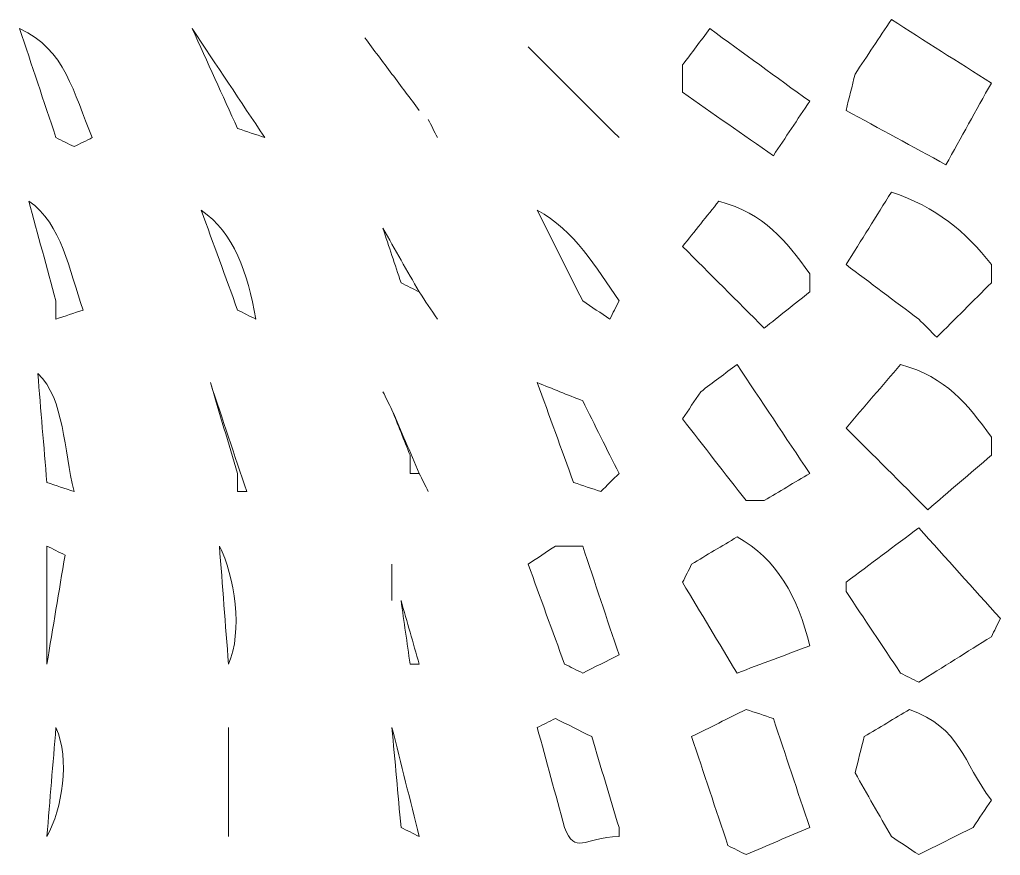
# Model space of a CAD drawing. Extents: x 69 to 542, y -750 to -43.
# Drawn here: x 73.9 to 181.9, y -308.4 to -216.3 of the extents above; entities that cross this region are included whole.
import ezdxf

# ---------------------------------------------------------------- set-up
doc = ezdxf.new("R2010")
doc.units = 0
doc.header["$MEASUREMENT"] = 0
doc.layers.add('Layer 1', color=7, linetype='Continuous', lineweight=0)

msp = doc.modelspace()

# ---------------------------------------------------------------- linework, layer by layer
at = {"layer": 'Layer 1', "color": 240, "lineweight": 18, "true_color": 0xed1c24}
for points, knots in [([(169.94, -216.33), (173.6, -218.67), (177.27, -221), (180.94, -223.33), (179.27, -226.33), (177.6, -229.33), (175.94, -232.33), (172.27, -230.33), (168.6, -228.33), (164.94, -226.33), (165.27, -225), (165.6, -223.67), (165.94, -222.33), (167.27, -220.33), (168.6, -218.33), (169.94, -216.33)], [0, 0, 0, 0, 1, 1, 1, 2, 2, 2, 3, 3, 3, 4, 4, 4, 5, 5, 5, 5]), ([(169.94, -216.33), (173.6, -218.67), (177.27, -221), (180.94, -223.33), (179.27, -226.33), (177.6, -229.33), (175.94, -232.33), (172.27, -230.33), (168.6, -228.33), (164.94, -226.33), (165.27, -225), (165.6, -223.67), (165.94, -222.33), (167.27, -220.33), (168.6, -218.33), (169.94, -216.33)], [0, 0, 0, 0, 1, 1, 1, 2, 2, 2, 3, 3, 3, 4, 4, 4, 5, 5, 5, 5]), ([(169.94, -216.33), (173.6, -218.67), (177.27, -221), (180.94, -223.33), (179.27, -226.33), (177.6, -229.33), (175.94, -232.33), (172.27, -230.33), (168.6, -228.33), (164.94, -226.33), (165.27, -225), (165.6, -223.67), (165.94, -222.33), (167.27, -220.33), (168.6, -218.33), (169.94, -216.33)], [0, 0, 0, 0, 1, 1, 1, 2, 2, 2, 3, 3, 3, 4, 4, 4, 5, 5, 5, 5]), ([(73.94, -217.33), (78.99, -219.58), (79.84, -224.42), (81.94, -229.33), (81.27, -229.67), (80.6, -230), (79.94, -230.33), (79.27, -230), (78.6, -229.67), (77.94, -229.33), (76.6, -225.33), (75.27, -221.33), (73.94, -217.33)], [0, 0, 0, 0, 1, 1, 1, 2, 2, 2, 3, 3, 3, 4, 4, 4, 4]), ([(73.94, -217.33), (78.99, -219.58), (79.84, -224.42), (81.94, -229.33), (81.27, -229.67), (80.6, -230), (79.94, -230.33), (79.27, -230), (78.6, -229.67), (77.94, -229.33), (76.6, -225.33), (75.27, -221.33), (73.94, -217.33)], [0, 0, 0, 0, 1, 1, 1, 2, 2, 2, 3, 3, 3, 4, 4, 4, 4]), ([(73.94, -217.33), (78.99, -219.58), (79.84, -224.42), (81.94, -229.33), (81.27, -229.67), (80.6, -230), (79.94, -230.33), (79.27, -230), (78.6, -229.67), (77.94, -229.33), (76.6, -225.33), (75.27, -221.33), (73.94, -217.33)], [0, 0, 0, 0, 1, 1, 1, 2, 2, 2, 3, 3, 3, 4, 4, 4, 4]), ([(92.94, -217.33), (95.6, -221.33), (98.27, -225.33), (100.94, -229.33), (99.94, -229), (98.94, -228.67), (97.94, -228.33), (96.27, -224.67), (94.6, -221), (92.94, -217.33)], [0, 0, 0, 0, 1, 1, 1, 2, 2, 2, 3, 3, 3, 3]), ([(92.94, -217.33), (95.6, -221.33), (98.27, -225.33), (100.94, -229.33), (99.94, -229), (98.94, -228.67), (97.94, -228.33), (96.27, -224.67), (94.6, -221), (92.94, -217.33)], [0, 0, 0, 0, 1, 1, 1, 2, 2, 2, 3, 3, 3, 3]), ([(92.94, -217.33), (95.6, -221.33), (98.27, -225.33), (100.94, -229.33), (99.94, -229), (98.94, -228.67), (97.94, -228.33), (96.27, -224.67), (94.6, -221), (92.94, -217.33)], [0, 0, 0, 0, 1, 1, 1, 2, 2, 2, 3, 3, 3, 3]), ([(149.94, -217.33), (153.6, -220), (157.27, -222.67), (160.94, -225.33), (159.6, -227.33), (158.27, -229.33), (156.94, -231.33), (153.6, -229), (150.27, -226.67), (146.94, -224.33), (146.94, -223.33), (146.94, -222.33), (146.94, -221.33), (147.94, -220), (148.94, -218.67), (149.94, -217.33)], [0, 0, 0, 0, 1, 1, 1, 2, 2, 2, 3, 3, 3, 4, 4, 4, 5, 5, 5, 5]), ([(149.94, -217.33), (153.6, -220), (157.27, -222.67), (160.94, -225.33), (159.6, -227.33), (158.27, -229.33), (156.94, -231.33), (153.6, -229), (150.27, -226.67), (146.94, -224.33), (146.94, -223.33), (146.94, -222.33), (146.94, -221.33), (147.94, -220), (148.94, -218.67), (149.94, -217.33)], [0, 0, 0, 0, 1, 1, 1, 2, 2, 2, 3, 3, 3, 4, 4, 4, 5, 5, 5, 5]), ([(149.94, -217.33), (153.6, -220), (157.27, -222.67), (160.94, -225.33), (159.6, -227.33), (158.27, -229.33), (156.94, -231.33), (153.6, -229), (150.27, -226.67), (146.94, -224.33), (146.94, -223.33), (146.94, -222.33), (146.94, -221.33), (147.94, -220), (148.94, -218.67), (149.94, -217.33)], [0, 0, 0, 0, 1, 1, 1, 2, 2, 2, 3, 3, 3, 4, 4, 4, 5, 5, 5, 5]), ([(111.94, -218.33), (112.94, -219.67), (113.94, -221), (114.94, -222.33), (113.94, -221), (112.94, -219.67), (111.94, -218.33)], [0, 0, 0, 0, 1, 1, 1, 2, 2, 2, 2]), ([(111.94, -218.33), (112.94, -219.67), (113.94, -221), (114.94, -222.33), (113.94, -221), (112.94, -219.67), (111.94, -218.33)], [0, 0, 0, 0, 1, 1, 1, 2, 2, 2, 2]), ([(111.94, -218.33), (112.94, -219.67), (113.94, -221), (114.94, -222.33), (113.94, -221), (112.94, -219.67), (111.94, -218.33)], [0, 0, 0, 0, 1, 1, 1, 2, 2, 2, 2]), ([(129.94, -219.33), (133.27, -222.67), (136.6, -226), (139.94, -229.33), (136.6, -226), (133.27, -222.67), (129.94, -219.33)], [0, 0, 0, 0, 1, 1, 1, 2, 2, 2, 2]), ([(129.94, -219.33), (133.27, -222.67), (136.6, -226), (139.94, -229.33), (136.6, -226), (133.27, -222.67), (129.94, -219.33)], [0, 0, 0, 0, 1, 1, 1, 2, 2, 2, 2]), ([(129.94, -219.33), (133.27, -222.67), (136.6, -226), (139.94, -229.33), (136.6, -226), (133.27, -222.67), (129.94, -219.33)], [0, 0, 0, 0, 1, 1, 1, 2, 2, 2, 2]), ([(114.94, -222.33), (115.94, -223.67), (116.94, -225), (117.94, -226.33), (116.94, -225), (115.94, -223.67), (114.94, -222.33)], [0, 0, 0, 0, 1, 1, 1, 2, 2, 2, 2]), ([(114.94, -222.33), (115.94, -223.67), (116.94, -225), (117.94, -226.33), (116.94, -225), (115.94, -223.67), (114.94, -222.33)], [0, 0, 0, 0, 1, 1, 1, 2, 2, 2, 2]), ([(114.94, -222.33), (115.94, -223.67), (116.94, -225), (117.94, -226.33), (116.94, -225), (115.94, -223.67), (114.94, -222.33)], [0, 0, 0, 0, 1, 1, 1, 2, 2, 2, 2]), ([(118.94, -227.33), (119.27, -228), (119.6, -228.67), (119.94, -229.33), (119.6, -228.67), (119.27, -228), (118.94, -227.33)], [0, 0, 0, 0, 1, 1, 1, 2, 2, 2, 2]), ([(118.94, -227.33), (119.27, -228), (119.6, -228.67), (119.94, -229.33), (119.6, -228.67), (119.27, -228), (118.94, -227.33)], [0, 0, 0, 0, 1, 1, 1, 2, 2, 2, 2]), ([(118.94, -227.33), (119.27, -228), (119.6, -228.67), (119.94, -229.33), (119.6, -228.67), (119.27, -228), (118.94, -227.33)], [0, 0, 0, 0, 1, 1, 1, 2, 2, 2, 2]), ([(169.94, -235.33), (174.82, -236.97), (178.12, -239.67), (180.94, -243.33), (180.94, -244), (180.94, -244.67), (180.94, -245.33), (178.94, -247.33), (176.94, -249.33), (174.94, -251.33), (174.27, -250.67), (173.6, -250), (172.94, -249.33), (170.27, -247.33), (167.6, -245.33), (164.94, -243.33), (166.6, -240.67), (168.27, -238), (169.94, -235.33)], [0, 0, 0, 0, 1, 1, 1, 2, 2, 2, 3, 3, 3, 4, 4, 4, 5, 5, 5, 6, 6, 6, 6]), ([(169.94, -235.33), (174.82, -236.97), (178.12, -239.67), (180.94, -243.33), (180.94, -244), (180.94, -244.67), (180.94, -245.33), (178.94, -247.33), (176.94, -249.33), (174.94, -251.33), (174.27, -250.67), (173.6, -250), (172.94, -249.33), (170.27, -247.33), (167.6, -245.33), (164.94, -243.33), (166.6, -240.67), (168.27, -238), (169.94, -235.33)], [0, 0, 0, 0, 1, 1, 1, 2, 2, 2, 3, 3, 3, 4, 4, 4, 5, 5, 5, 6, 6, 6, 6]), ([(169.94, -235.33), (174.82, -236.97), (178.12, -239.67), (180.94, -243.33), (180.94, -244), (180.94, -244.67), (180.94, -245.33), (178.94, -247.33), (176.94, -249.33), (174.94, -251.33), (174.27, -250.67), (173.6, -250), (172.94, -249.33), (170.27, -247.33), (167.6, -245.33), (164.94, -243.33), (166.6, -240.67), (168.27, -238), (169.94, -235.33)], [0, 0, 0, 0, 1, 1, 1, 2, 2, 2, 3, 3, 3, 4, 4, 4, 5, 5, 5, 6, 6, 6, 6]), ([(74.94, -236.33), (78.64, -238.84), (79.34, -243.92), (80.94, -248.33), (79.94, -248.67), (78.94, -249), (77.94, -249.33), (77.94, -248.67), (77.94, -248), (77.94, -247.33), (76.94, -243.67), (75.94, -240), (74.94, -236.33)], [0, 0, 0, 0, 1, 1, 1, 2, 2, 2, 3, 3, 3, 4, 4, 4, 4]), ([(74.94, -236.33), (78.64, -238.84), (79.34, -243.92), (80.94, -248.33), (79.94, -248.67), (78.94, -249), (77.94, -249.33), (77.94, -248.67), (77.94, -248), (77.94, -247.33), (76.94, -243.67), (75.94, -240), (74.94, -236.33)], [0, 0, 0, 0, 1, 1, 1, 2, 2, 2, 3, 3, 3, 4, 4, 4, 4]), ([(74.94, -236.33), (78.64, -238.84), (79.34, -243.92), (80.94, -248.33), (79.94, -248.67), (78.94, -249), (77.94, -249.33), (77.94, -248.67), (77.94, -248), (77.94, -247.33), (76.94, -243.67), (75.94, -240), (74.94, -236.33)], [0, 0, 0, 0, 1, 1, 1, 2, 2, 2, 3, 3, 3, 4, 4, 4, 4]), ([(150.94, -236.33), (156.05, -237.78), (158.26, -240.62), (160.94, -244.33), (160.94, -245), (160.94, -245.67), (160.94, -246.33), (159.27, -247.67), (157.6, -249), (155.94, -250.33), (152.94, -247.33), (149.94, -244.33), (146.94, -241.33), (148.27, -239.67), (149.6, -238), (150.94, -236.33)], [0, 0, 0, 0, 1, 1, 1, 2, 2, 2, 3, 3, 3, 4, 4, 4, 5, 5, 5, 5]), ([(150.94, -236.33), (156.05, -237.78), (158.26, -240.62), (160.94, -244.33), (160.94, -245), (160.94, -245.67), (160.94, -246.33), (159.27, -247.67), (157.6, -249), (155.94, -250.33), (152.94, -247.33), (149.94, -244.33), (146.94, -241.33), (148.27, -239.67), (149.6, -238), (150.94, -236.33)], [0, 0, 0, 0, 1, 1, 1, 2, 2, 2, 3, 3, 3, 4, 4, 4, 5, 5, 5, 5]), ([(150.94, -236.33), (156.05, -237.78), (158.26, -240.62), (160.94, -244.33), (160.94, -245), (160.94, -245.67), (160.94, -246.33), (159.27, -247.67), (157.6, -249), (155.94, -250.33), (152.94, -247.33), (149.94, -244.33), (146.94, -241.33), (148.27, -239.67), (149.6, -238), (150.94, -236.33)], [0, 0, 0, 0, 1, 1, 1, 2, 2, 2, 3, 3, 3, 4, 4, 4, 5, 5, 5, 5]), ([(93.94, -237.33), (97.55, -239.87), (99.04, -244.16), (99.94, -249.33), (99.27, -249), (98.6, -248.67), (97.94, -248.33), (96.6, -244.67), (95.27, -241), (93.94, -237.33)], [0, 0, 0, 0, 1, 1, 1, 2, 2, 2, 3, 3, 3, 3]), ([(93.94, -237.33), (97.55, -239.87), (99.04, -244.16), (99.94, -249.33), (99.27, -249), (98.6, -248.67), (97.94, -248.33), (96.6, -244.67), (95.27, -241), (93.94, -237.33)], [0, 0, 0, 0, 1, 1, 1, 2, 2, 2, 3, 3, 3, 3]), ([(93.94, -237.33), (97.55, -239.87), (99.04, -244.16), (99.94, -249.33), (99.27, -249), (98.6, -248.67), (97.94, -248.33), (96.6, -244.67), (95.27, -241), (93.94, -237.33)], [0, 0, 0, 0, 1, 1, 1, 2, 2, 2, 3, 3, 3, 3]), ([(130.94, -237.33), (135, -239.55), (137.45, -243.63), (139.94, -247.33), (139.6, -248), (139.27, -248.67), (138.94, -249.33), (137.94, -248.67), (136.94, -248), (135.94, -247.33), (134.27, -244), (132.6, -240.67), (130.94, -237.33)], [0, 0, 0, 0, 1, 1, 1, 2, 2, 2, 3, 3, 3, 4, 4, 4, 4]), ([(130.94, -237.33), (135, -239.55), (137.45, -243.63), (139.94, -247.33), (139.6, -248), (139.27, -248.67), (138.94, -249.33), (137.94, -248.67), (136.94, -248), (135.94, -247.33), (134.27, -244), (132.6, -240.67), (130.94, -237.33)], [0, 0, 0, 0, 1, 1, 1, 2, 2, 2, 3, 3, 3, 4, 4, 4, 4]), ([(130.94, -237.33), (135, -239.55), (137.45, -243.63), (139.94, -247.33), (139.6, -248), (139.27, -248.67), (138.94, -249.33), (137.94, -248.67), (136.94, -248), (135.94, -247.33), (134.27, -244), (132.6, -240.67), (130.94, -237.33)], [0, 0, 0, 0, 1, 1, 1, 2, 2, 2, 3, 3, 3, 4, 4, 4, 4]), ([(113.94, -239.33), (115.27, -241.67), (116.6, -244), (117.94, -246.33), (117.27, -246), (116.6, -245.67), (115.94, -245.33), (115.27, -243.33), (114.6, -241.33), (113.94, -239.33)], [0, 0, 0, 0, 1, 1, 1, 2, 2, 2, 3, 3, 3, 3]), ([(113.94, -239.33), (115.27, -241.67), (116.6, -244), (117.94, -246.33), (117.27, -246), (116.6, -245.67), (115.94, -245.33), (115.27, -243.33), (114.6, -241.33), (113.94, -239.33)], [0, 0, 0, 0, 1, 1, 1, 2, 2, 2, 3, 3, 3, 3]), ([(113.94, -239.33), (115.27, -241.67), (116.6, -244), (117.94, -246.33), (117.27, -246), (116.6, -245.67), (115.94, -245.33), (115.27, -243.33), (114.6, -241.33), (113.94, -239.33)], [0, 0, 0, 0, 1, 1, 1, 2, 2, 2, 3, 3, 3, 3]), ([(117.94, -246.33), (118.6, -247.33), (119.27, -248.33), (119.94, -249.33), (119.27, -248.33), (118.6, -247.33), (117.94, -246.33)], [0, 0, 0, 0, 1, 1, 1, 2, 2, 2, 2]), ([(117.94, -246.33), (118.6, -247.33), (119.27, -248.33), (119.94, -249.33), (119.27, -248.33), (118.6, -247.33), (117.94, -246.33)], [0, 0, 0, 0, 1, 1, 1, 2, 2, 2, 2]), ([(117.94, -246.33), (118.6, -247.33), (119.27, -248.33), (119.94, -249.33), (119.27, -248.33), (118.6, -247.33), (117.94, -246.33)], [0, 0, 0, 0, 1, 1, 1, 2, 2, 2, 2]), ([(152.94, -254.33), (155.6, -258.33), (158.27, -262.33), (160.94, -266.33), (159.27, -267.33), (157.6, -268.33), (155.94, -269.33), (155.27, -269.33), (154.6, -269.33), (153.94, -269.33), (151.6, -266.33), (149.27, -263.33), (146.94, -260.33), (147.6, -259.33), (148.27, -258.33), (148.94, -257.33), (150.27, -256.33), (151.6, -255.33), (152.94, -254.33)], [0, 0, 0, 0, 1, 1, 1, 2, 2, 2, 3, 3, 3, 4, 4, 4, 5, 5, 5, 6, 6, 6, 6]), ([(152.94, -254.33), (155.6, -258.33), (158.27, -262.33), (160.94, -266.33), (159.27, -267.33), (157.6, -268.33), (155.94, -269.33), (155.27, -269.33), (154.6, -269.33), (153.94, -269.33), (151.6, -266.33), (149.27, -263.33), (146.94, -260.33), (147.6, -259.33), (148.27, -258.33), (148.94, -257.33), (150.27, -256.33), (151.6, -255.33), (152.94, -254.33)], [0, 0, 0, 0, 1, 1, 1, 2, 2, 2, 3, 3, 3, 4, 4, 4, 5, 5, 5, 6, 6, 6, 6]), ([(152.94, -254.33), (155.6, -258.33), (158.27, -262.33), (160.94, -266.33), (159.27, -267.33), (157.6, -268.33), (155.94, -269.33), (155.27, -269.33), (154.6, -269.33), (153.94, -269.33), (151.6, -266.33), (149.27, -263.33), (146.94, -260.33), (147.6, -259.33), (148.27, -258.33), (148.94, -257.33), (150.27, -256.33), (151.6, -255.33), (152.94, -254.33)], [0, 0, 0, 0, 1, 1, 1, 2, 2, 2, 3, 3, 3, 4, 4, 4, 5, 5, 5, 6, 6, 6, 6]), ([(170.94, -254.33), (176.05, -255.78), (178.26, -258.62), (180.94, -262.33), (180.94, -263), (180.94, -263.67), (180.94, -264.33), (178.6, -266.33), (176.27, -268.33), (173.94, -270.33), (170.94, -267.33), (167.94, -264.33), (164.94, -261.33), (166.94, -259), (168.94, -256.67), (170.94, -254.33)], [0, 0, 0, 0, 1, 1, 1, 2, 2, 2, 3, 3, 3, 4, 4, 4, 5, 5, 5, 5]), ([(170.94, -254.33), (176.05, -255.78), (178.26, -258.62), (180.94, -262.33), (180.94, -263), (180.94, -263.67), (180.94, -264.33), (178.6, -266.33), (176.27, -268.33), (173.94, -270.33), (170.94, -267.33), (167.94, -264.33), (164.94, -261.33), (166.94, -259), (168.94, -256.67), (170.94, -254.33)], [0, 0, 0, 0, 1, 1, 1, 2, 2, 2, 3, 3, 3, 4, 4, 4, 5, 5, 5, 5]), ([(170.94, -254.33), (176.05, -255.78), (178.26, -258.62), (180.94, -262.33), (180.94, -263), (180.94, -263.67), (180.94, -264.33), (178.6, -266.33), (176.27, -268.33), (173.94, -270.33), (170.94, -267.33), (167.94, -264.33), (164.94, -261.33), (166.94, -259), (168.94, -256.67), (170.94, -254.33)], [0, 0, 0, 0, 1, 1, 1, 2, 2, 2, 3, 3, 3, 4, 4, 4, 5, 5, 5, 5]), ([(75.94, -255.33), (78.91, -258.14), (78.76, -263.75), (79.94, -268.33), (78.94, -268), (77.94, -267.67), (76.94, -267.33), (76.6, -263.33), (76.27, -259.33), (75.94, -255.33)], [0, 0, 0, 0, 1, 1, 1, 2, 2, 2, 3, 3, 3, 3]), ([(75.94, -255.33), (78.91, -258.14), (78.76, -263.75), (79.94, -268.33), (78.94, -268), (77.94, -267.67), (76.94, -267.33), (76.6, -263.33), (76.27, -259.33), (75.94, -255.33)], [0, 0, 0, 0, 1, 1, 1, 2, 2, 2, 3, 3, 3, 3]), ([(75.94, -255.33), (78.91, -258.14), (78.76, -263.75), (79.94, -268.33), (78.94, -268), (77.94, -267.67), (76.94, -267.33), (76.6, -263.33), (76.27, -259.33), (75.94, -255.33)], [0, 0, 0, 0, 1, 1, 1, 2, 2, 2, 3, 3, 3, 3]), ([(94.94, -256.33), (96.27, -260.33), (97.6, -264.33), (98.94, -268.33), (98.6, -268.33), (98.27, -268.33), (97.94, -268.33), (97.94, -267.67), (97.94, -267), (97.94, -266.33), (96.94, -263), (95.94, -259.67), (94.94, -256.33)], [0, 0, 0, 0, 1, 1, 1, 2, 2, 2, 3, 3, 3, 4, 4, 4, 4]), ([(94.94, -256.33), (96.27, -260.33), (97.6, -264.33), (98.94, -268.33), (98.6, -268.33), (98.27, -268.33), (97.94, -268.33), (97.94, -267.67), (97.94, -267), (97.94, -266.33), (96.94, -263), (95.94, -259.67), (94.94, -256.33)], [0, 0, 0, 0, 1, 1, 1, 2, 2, 2, 3, 3, 3, 4, 4, 4, 4]), ([(94.94, -256.33), (96.27, -260.33), (97.6, -264.33), (98.94, -268.33), (98.6, -268.33), (98.27, -268.33), (97.94, -268.33), (97.94, -267.67), (97.94, -267), (97.94, -266.33), (96.94, -263), (95.94, -259.67), (94.94, -256.33)], [0, 0, 0, 0, 1, 1, 1, 2, 2, 2, 3, 3, 3, 4, 4, 4, 4]), ([(130.94, -256.33), (132.6, -257), (134.27, -257.67), (135.94, -258.33), (137.27, -261), (138.6, -263.67), (139.94, -266.33), (139.27, -267), (138.6, -267.67), (137.94, -268.33), (136.94, -268), (135.94, -267.67), (134.94, -267.33), (133.6, -263.67), (132.27, -260), (130.94, -256.33)], [0, 0, 0, 0, 1, 1, 1, 2, 2, 2, 3, 3, 3, 4, 4, 4, 5, 5, 5, 5]), ([(130.94, -256.33), (132.6, -257), (134.27, -257.67), (135.94, -258.33), (137.27, -261), (138.6, -263.67), (139.94, -266.33), (139.27, -267), (138.6, -267.67), (137.94, -268.33), (136.94, -268), (135.94, -267.67), (134.94, -267.33), (133.6, -263.67), (132.27, -260), (130.94, -256.33)], [0, 0, 0, 0, 1, 1, 1, 2, 2, 2, 3, 3, 3, 4, 4, 4, 5, 5, 5, 5]), ([(130.94, -256.33), (132.6, -257), (134.27, -257.67), (135.94, -258.33), (137.27, -261), (138.6, -263.67), (139.94, -266.33), (139.27, -267), (138.6, -267.67), (137.94, -268.33), (136.94, -268), (135.94, -267.67), (134.94, -267.33), (133.6, -263.67), (132.27, -260), (130.94, -256.33)], [0, 0, 0, 0, 1, 1, 1, 2, 2, 2, 3, 3, 3, 4, 4, 4, 5, 5, 5, 5]), ([(113.94, -257.33), (114.27, -258), (114.6, -258.67), (114.94, -259.33), (114.6, -258.67), (114.27, -258), (113.94, -257.33)], [0, 0, 0, 0, 1, 1, 1, 2, 2, 2, 2]), ([(113.94, -257.33), (114.27, -258), (114.6, -258.67), (114.94, -259.33), (114.6, -258.67), (114.27, -258), (113.94, -257.33)], [0, 0, 0, 0, 1, 1, 1, 2, 2, 2, 2]), ([(113.94, -257.33), (114.27, -258), (114.6, -258.67), (114.94, -259.33), (114.6, -258.67), (114.27, -258), (113.94, -257.33)], [0, 0, 0, 0, 1, 1, 1, 2, 2, 2, 2]), ([(114.94, -259.33), (115.94, -261.67), (116.94, -264), (117.94, -266.33), (117.6, -266.33), (117.27, -266.33), (116.94, -266.33), (116.94, -265.67), (116.94, -265), (116.94, -264.33), (116.27, -262.67), (115.6, -261), (114.94, -259.33)], [0, 0, 0, 0, 1, 1, 1, 2, 2, 2, 3, 3, 3, 4, 4, 4, 4]), ([(114.94, -259.33), (115.94, -261.67), (116.94, -264), (117.94, -266.33), (117.6, -266.33), (117.27, -266.33), (116.94, -266.33), (116.94, -265.67), (116.94, -265), (116.94, -264.33), (116.27, -262.67), (115.6, -261), (114.94, -259.33)], [0, 0, 0, 0, 1, 1, 1, 2, 2, 2, 3, 3, 3, 4, 4, 4, 4]), ([(114.94, -259.33), (115.94, -261.67), (116.94, -264), (117.94, -266.33), (117.6, -266.33), (117.27, -266.33), (116.94, -266.33), (116.94, -265.67), (116.94, -265), (116.94, -264.33), (116.27, -262.67), (115.6, -261), (114.94, -259.33)], [0, 0, 0, 0, 1, 1, 1, 2, 2, 2, 3, 3, 3, 4, 4, 4, 4]), ([(117.94, -266.33), (118.27, -267), (118.6, -267.67), (118.94, -268.33), (118.6, -267.67), (118.27, -267), (117.94, -266.33)], [0, 0, 0, 0, 1, 1, 1, 2, 2, 2, 2]), ([(117.94, -266.33), (118.27, -267), (118.6, -267.67), (118.94, -268.33), (118.6, -267.67), (118.27, -267), (117.94, -266.33)], [0, 0, 0, 0, 1, 1, 1, 2, 2, 2, 2]), ([(117.94, -266.33), (118.27, -267), (118.6, -267.67), (118.94, -268.33), (118.6, -267.67), (118.27, -267), (117.94, -266.33)], [0, 0, 0, 0, 1, 1, 1, 2, 2, 2, 2]), ([(172.94, -272.33), (175.94, -275.67), (178.94, -279), (181.94, -282.33), (181.6, -283), (181.27, -283.67), (180.94, -284.33), (178.27, -286), (175.6, -287.67), (172.94, -289.33), (172.27, -289), (171.6, -288.67), (170.94, -288.33), (168.94, -285.33), (166.94, -282.33), (164.94, -279.33), (164.94, -279), (164.94, -278.67), (164.94, -278.33), (167.6, -276.33), (170.27, -274.33), (172.94, -272.33)], [0, 0, 0, 0, 1, 1, 1, 2, 2, 2, 3, 3, 3, 4, 4, 4, 5, 5, 5, 6, 6, 6, 7, 7, 7, 7]), ([(172.94, -272.33), (175.94, -275.67), (178.94, -279), (181.94, -282.33), (181.6, -283), (181.27, -283.67), (180.94, -284.33), (178.27, -286), (175.6, -287.67), (172.94, -289.33), (172.27, -289), (171.6, -288.67), (170.94, -288.33), (168.94, -285.33), (166.94, -282.33), (164.94, -279.33), (164.94, -279), (164.94, -278.67), (164.94, -278.33), (167.6, -276.33), (170.27, -274.33), (172.94, -272.33)], [0, 0, 0, 0, 1, 1, 1, 2, 2, 2, 3, 3, 3, 4, 4, 4, 5, 5, 5, 6, 6, 6, 7, 7, 7, 7]), ([(172.94, -272.33), (175.94, -275.67), (178.94, -279), (181.94, -282.33), (181.6, -283), (181.27, -283.67), (180.94, -284.33), (178.27, -286), (175.6, -287.67), (172.94, -289.33), (172.27, -289), (171.6, -288.67), (170.94, -288.33), (168.94, -285.33), (166.94, -282.33), (164.94, -279.33), (164.94, -279), (164.94, -278.67), (164.94, -278.33), (167.6, -276.33), (170.27, -274.33), (172.94, -272.33)], [0, 0, 0, 0, 1, 1, 1, 2, 2, 2, 3, 3, 3, 4, 4, 4, 5, 5, 5, 6, 6, 6, 7, 7, 7, 7]), ([(152.94, -273.33), (157.29, -275.69), (159.66, -279.98), (160.94, -285.33), (158.27, -286.33), (155.6, -287.33), (152.94, -288.33), (150.94, -285), (148.94, -281.67), (146.94, -278.33), (147.27, -277.67), (147.6, -277), (147.94, -276.33), (149.6, -275.33), (151.27, -274.33), (152.94, -273.33)], [0, 0, 0, 0, 1, 1, 1, 2, 2, 2, 3, 3, 3, 4, 4, 4, 5, 5, 5, 5]), ([(152.94, -273.33), (157.29, -275.69), (159.66, -279.98), (160.94, -285.33), (158.27, -286.33), (155.6, -287.33), (152.94, -288.33), (150.94, -285), (148.94, -281.67), (146.94, -278.33), (147.27, -277.67), (147.6, -277), (147.94, -276.33), (149.6, -275.33), (151.27, -274.33), (152.94, -273.33)], [0, 0, 0, 0, 1, 1, 1, 2, 2, 2, 3, 3, 3, 4, 4, 4, 5, 5, 5, 5]), ([(152.94, -273.33), (157.29, -275.69), (159.66, -279.98), (160.94, -285.33), (158.27, -286.33), (155.6, -287.33), (152.94, -288.33), (150.94, -285), (148.94, -281.67), (146.94, -278.33), (147.27, -277.67), (147.6, -277), (147.94, -276.33), (149.6, -275.33), (151.27, -274.33), (152.94, -273.33)], [0, 0, 0, 0, 1, 1, 1, 2, 2, 2, 3, 3, 3, 4, 4, 4, 5, 5, 5, 5]), ([(76.94, -274.33), (77.6, -274.67), (78.27, -275), (78.94, -275.33), (78.27, -279.33), (77.6, -283.33), (76.94, -287.33), (76.94, -283), (76.94, -278.67), (76.94, -274.33)], [0, 0, 0, 0, 1, 1, 1, 2, 2, 2, 3, 3, 3, 3]), ([(76.94, -274.33), (77.6, -274.67), (78.27, -275), (78.94, -275.33), (78.27, -279.33), (77.6, -283.33), (76.94, -287.33), (76.94, -283), (76.94, -278.67), (76.94, -274.33)], [0, 0, 0, 0, 1, 1, 1, 2, 2, 2, 3, 3, 3, 3]), ([(76.94, -274.33), (77.6, -274.67), (78.27, -275), (78.94, -275.33), (78.27, -279.33), (77.6, -283.33), (76.94, -287.33), (76.94, -283), (76.94, -278.67), (76.94, -274.33)], [0, 0, 0, 0, 1, 1, 1, 2, 2, 2, 3, 3, 3, 3]), ([(95.94, -274.33), (97.62, -277.58), (98.53, -283.83), (96.94, -287.33), (96.6, -283), (96.27, -278.67), (95.94, -274.33)], [0, 0, 0, 0, 1, 1, 1, 2, 2, 2, 2]), ([(95.94, -274.33), (97.62, -277.58), (98.53, -283.83), (96.94, -287.33), (96.6, -283), (96.27, -278.67), (95.94, -274.33)], [0, 0, 0, 0, 1, 1, 1, 2, 2, 2, 2]), ([(95.94, -274.33), (97.62, -277.58), (98.53, -283.83), (96.94, -287.33), (96.6, -283), (96.27, -278.67), (95.94, -274.33)], [0, 0, 0, 0, 1, 1, 1, 2, 2, 2, 2]), ([(132.94, -274.33), (133.94, -274.33), (134.94, -274.33), (135.94, -274.33), (137.27, -278.33), (138.6, -282.33), (139.94, -286.33), (138.6, -287), (137.27, -287.67), (135.94, -288.33), (135.27, -288), (134.6, -287.67), (133.94, -287.33), (132.6, -283.67), (131.27, -280), (129.94, -276.33), (130.94, -275.67), (131.94, -275), (132.94, -274.33)], [0, 0, 0, 0, 1, 1, 1, 2, 2, 2, 3, 3, 3, 4, 4, 4, 5, 5, 5, 6, 6, 6, 6]), ([(132.94, -274.33), (133.94, -274.33), (134.94, -274.33), (135.94, -274.33), (137.27, -278.33), (138.6, -282.33), (139.94, -286.33), (138.6, -287), (137.27, -287.67), (135.94, -288.33), (135.27, -288), (134.6, -287.67), (133.94, -287.33), (132.6, -283.67), (131.27, -280), (129.94, -276.33), (130.94, -275.67), (131.94, -275), (132.94, -274.33)], [0, 0, 0, 0, 1, 1, 1, 2, 2, 2, 3, 3, 3, 4, 4, 4, 5, 5, 5, 6, 6, 6, 6]), ([(132.94, -274.33), (133.94, -274.33), (134.94, -274.33), (135.94, -274.33), (137.27, -278.33), (138.6, -282.33), (139.94, -286.33), (138.6, -287), (137.27, -287.67), (135.94, -288.33), (135.27, -288), (134.6, -287.67), (133.94, -287.33), (132.6, -283.67), (131.27, -280), (129.94, -276.33), (130.94, -275.67), (131.94, -275), (132.94, -274.33)], [0, 0, 0, 0, 1, 1, 1, 2, 2, 2, 3, 3, 3, 4, 4, 4, 5, 5, 5, 6, 6, 6, 6]), ([(114.94, -276.33), (114.94, -277.67), (114.94, -279), (114.94, -280.33), (114.94, -279), (114.94, -277.67), (114.94, -276.33)], [0, 0, 0, 0, 1, 1, 1, 2, 2, 2, 2]), ([(114.94, -276.33), (114.94, -277.67), (114.94, -279), (114.94, -280.33), (114.94, -279), (114.94, -277.67), (114.94, -276.33)], [0, 0, 0, 0, 1, 1, 1, 2, 2, 2, 2]), ([(114.94, -276.33), (114.94, -277.67), (114.94, -279), (114.94, -280.33), (114.94, -279), (114.94, -277.67), (114.94, -276.33)], [0, 0, 0, 0, 1, 1, 1, 2, 2, 2, 2]), ([(115.94, -280.33), (116.6, -282.67), (117.27, -285), (117.94, -287.33), (117.6, -287.33), (117.27, -287.33), (116.94, -287.33), (116.6, -285), (116.27, -282.67), (115.94, -280.33)], [0, 0, 0, 0, 1, 1, 1, 2, 2, 2, 3, 3, 3, 3]), ([(115.94, -280.33), (116.6, -282.67), (117.27, -285), (117.94, -287.33), (117.6, -287.33), (117.27, -287.33), (116.94, -287.33), (116.6, -285), (116.27, -282.67), (115.94, -280.33)], [0, 0, 0, 0, 1, 1, 1, 2, 2, 2, 3, 3, 3, 3]), ([(115.94, -280.33), (116.6, -282.67), (117.27, -285), (117.94, -287.33), (117.6, -287.33), (117.27, -287.33), (116.94, -287.33), (116.6, -285), (116.27, -282.67), (115.94, -280.33)], [0, 0, 0, 0, 1, 1, 1, 2, 2, 2, 3, 3, 3, 3]), ([(153.94, -292.33), (154.94, -292.67), (155.94, -293), (156.94, -293.33), (158.27, -297.33), (159.6, -301.33), (160.94, -305.33), (158.6, -306.33), (156.27, -307.33), (153.94, -308.33), (153.27, -308), (152.6, -307.67), (151.94, -307.33), (150.6, -303.33), (149.27, -299.33), (147.94, -295.33), (149.94, -294.33), (151.94, -293.33), (153.94, -292.33)], [0, 0, 0, 0, 1, 1, 1, 2, 2, 2, 3, 3, 3, 4, 4, 4, 5, 5, 5, 6, 6, 6, 6]), ([(153.94, -292.33), (154.94, -292.67), (155.94, -293), (156.94, -293.33), (158.27, -297.33), (159.6, -301.33), (160.94, -305.33), (158.6, -306.33), (156.27, -307.33), (153.94, -308.33), (153.27, -308), (152.6, -307.67), (151.94, -307.33), (150.6, -303.33), (149.27, -299.33), (147.94, -295.33), (149.94, -294.33), (151.94, -293.33), (153.94, -292.33)], [0, 0, 0, 0, 1, 1, 1, 2, 2, 2, 3, 3, 3, 4, 4, 4, 5, 5, 5, 6, 6, 6, 6]), ([(153.94, -292.33), (154.94, -292.67), (155.94, -293), (156.94, -293.33), (158.27, -297.33), (159.6, -301.33), (160.94, -305.33), (158.6, -306.33), (156.27, -307.33), (153.94, -308.33), (153.27, -308), (152.6, -307.67), (151.94, -307.33), (150.6, -303.33), (149.27, -299.33), (147.94, -295.33), (149.94, -294.33), (151.94, -293.33), (153.94, -292.33)], [0, 0, 0, 0, 1, 1, 1, 2, 2, 2, 3, 3, 3, 4, 4, 4, 5, 5, 5, 6, 6, 6, 6]), ([(171.94, -292.33), (177.57, -294.37), (177.78, -298.14), (180.94, -302.33), (180.27, -303.33), (179.6, -304.33), (178.94, -305.33), (176.94, -306.33), (174.94, -307.33), (172.94, -308.33), (171.94, -307.67), (170.94, -307), (169.94, -306.33), (168.6, -304), (167.27, -301.67), (165.94, -299.33), (166.27, -298), (166.6, -296.67), (166.94, -295.33), (168.6, -294.33), (170.27, -293.33), (171.94, -292.33)], [0, 0, 0, 0, 1, 1, 1, 2, 2, 2, 3, 3, 3, 4, 4, 4, 5, 5, 5, 6, 6, 6, 7, 7, 7, 7]), ([(171.94, -292.33), (177.57, -294.37), (177.78, -298.14), (180.94, -302.33), (180.27, -303.33), (179.6, -304.33), (178.94, -305.33), (176.94, -306.33), (174.94, -307.33), (172.94, -308.33), (171.94, -307.67), (170.94, -307), (169.94, -306.33), (168.6, -304), (167.27, -301.67), (165.94, -299.33), (166.27, -298), (166.6, -296.67), (166.94, -295.33), (168.6, -294.33), (170.27, -293.33), (171.94, -292.33)], [0, 0, 0, 0, 1, 1, 1, 2, 2, 2, 3, 3, 3, 4, 4, 4, 5, 5, 5, 6, 6, 6, 7, 7, 7, 7]), ([(171.94, -292.33), (177.57, -294.37), (177.78, -298.14), (180.94, -302.33), (180.27, -303.33), (179.6, -304.33), (178.94, -305.33), (176.94, -306.33), (174.94, -307.33), (172.94, -308.33), (171.94, -307.67), (170.94, -307), (169.94, -306.33), (168.6, -304), (167.27, -301.67), (165.94, -299.33), (166.27, -298), (166.6, -296.67), (166.94, -295.33), (168.6, -294.33), (170.27, -293.33), (171.94, -292.33)], [0, 0, 0, 0, 1, 1, 1, 2, 2, 2, 3, 3, 3, 4, 4, 4, 5, 5, 5, 6, 6, 6, 7, 7, 7, 7]), ([(132.94, -293.33), (134.27, -294), (135.6, -294.67), (136.94, -295.33), (137.94, -298.67), (138.94, -302), (139.94, -305.33), (139.94, -305.67), (139.94, -306), (139.94, -306.33), (135.98, -306.49), (135.17, -308.42), (133.94, -305.33), (132.94, -301.67), (131.94, -298), (130.94, -294.33), (131.6, -294), (132.27, -293.67), (132.94, -293.33)], [0, 0, 0, 0, 1, 1, 1, 2, 2, 2, 3, 3, 3, 4, 4, 4, 5, 5, 5, 6, 6, 6, 6]), ([(132.94, -293.33), (134.27, -294), (135.6, -294.67), (136.94, -295.33), (137.94, -298.67), (138.94, -302), (139.94, -305.33), (139.94, -305.67), (139.94, -306), (139.94, -306.33), (135.98, -306.49), (135.17, -308.42), (133.94, -305.33), (132.94, -301.67), (131.94, -298), (130.94, -294.33), (131.6, -294), (132.27, -293.67), (132.94, -293.33)], [0, 0, 0, 0, 1, 1, 1, 2, 2, 2, 3, 3, 3, 4, 4, 4, 5, 5, 5, 6, 6, 6, 6]), ([(132.94, -293.33), (134.27, -294), (135.6, -294.67), (136.94, -295.33), (137.94, -298.67), (138.94, -302), (139.94, -305.33), (139.94, -305.67), (139.94, -306), (139.94, -306.33), (135.98, -306.49), (135.17, -308.42), (133.94, -305.33), (132.94, -301.67), (131.94, -298), (130.94, -294.33), (131.6, -294), (132.27, -293.67), (132.94, -293.33)], [0, 0, 0, 0, 1, 1, 1, 2, 2, 2, 3, 3, 3, 4, 4, 4, 5, 5, 5, 6, 6, 6, 6]), ([(77.94, -294.33), (79.49, -297.84), (78.65, -303.24), (76.94, -306.33), (77.27, -302.33), (77.6, -298.33), (77.94, -294.33)], [0, 0, 0, 0, 1, 1, 1, 2, 2, 2, 2]), ([(77.94, -294.33), (79.49, -297.84), (78.65, -303.24), (76.94, -306.33), (77.27, -302.33), (77.6, -298.33), (77.94, -294.33)], [0, 0, 0, 0, 1, 1, 1, 2, 2, 2, 2]), ([(77.94, -294.33), (79.49, -297.84), (78.65, -303.24), (76.94, -306.33), (77.27, -302.33), (77.6, -298.33), (77.94, -294.33)], [0, 0, 0, 0, 1, 1, 1, 2, 2, 2, 2]), ([(96.94, -294.33), (96.94, -298.33), (96.94, -302.33), (96.94, -306.33), (96.94, -302.33), (96.94, -298.33), (96.94, -294.33)], [0, 0, 0, 0, 1, 1, 1, 2, 2, 2, 2]), ([(96.94, -294.33), (96.94, -298.33), (96.94, -302.33), (96.94, -306.33), (96.94, -302.33), (96.94, -298.33), (96.94, -294.33)], [0, 0, 0, 0, 1, 1, 1, 2, 2, 2, 2]), ([(96.94, -294.33), (96.94, -298.33), (96.94, -302.33), (96.94, -306.33), (96.94, -302.33), (96.94, -298.33), (96.94, -294.33)], [0, 0, 0, 0, 1, 1, 1, 2, 2, 2, 2]), ([(114.94, -294.33), (115.94, -298.33), (116.94, -302.33), (117.94, -306.33), (117.27, -306), (116.6, -305.67), (115.94, -305.33), (115.6, -301.67), (115.27, -298), (114.94, -294.33)], [0, 0, 0, 0, 1, 1, 1, 2, 2, 2, 3, 3, 3, 3]), ([(114.94, -294.33), (115.94, -298.33), (116.94, -302.33), (117.94, -306.33), (117.27, -306), (116.6, -305.67), (115.94, -305.33), (115.6, -301.67), (115.27, -298), (114.94, -294.33)], [0, 0, 0, 0, 1, 1, 1, 2, 2, 2, 3, 3, 3, 3]), ([(114.94, -294.33), (115.94, -298.33), (116.94, -302.33), (117.94, -306.33), (117.27, -306), (116.6, -305.67), (115.94, -305.33), (115.6, -301.67), (115.27, -298), (114.94, -294.33)], [0, 0, 0, 0, 1, 1, 1, 2, 2, 2, 3, 3, 3, 3])]:
    msp.add_open_spline(points, degree=3, knots=knots, dxfattribs=at)

doc.saveas('drawing.dxf')
